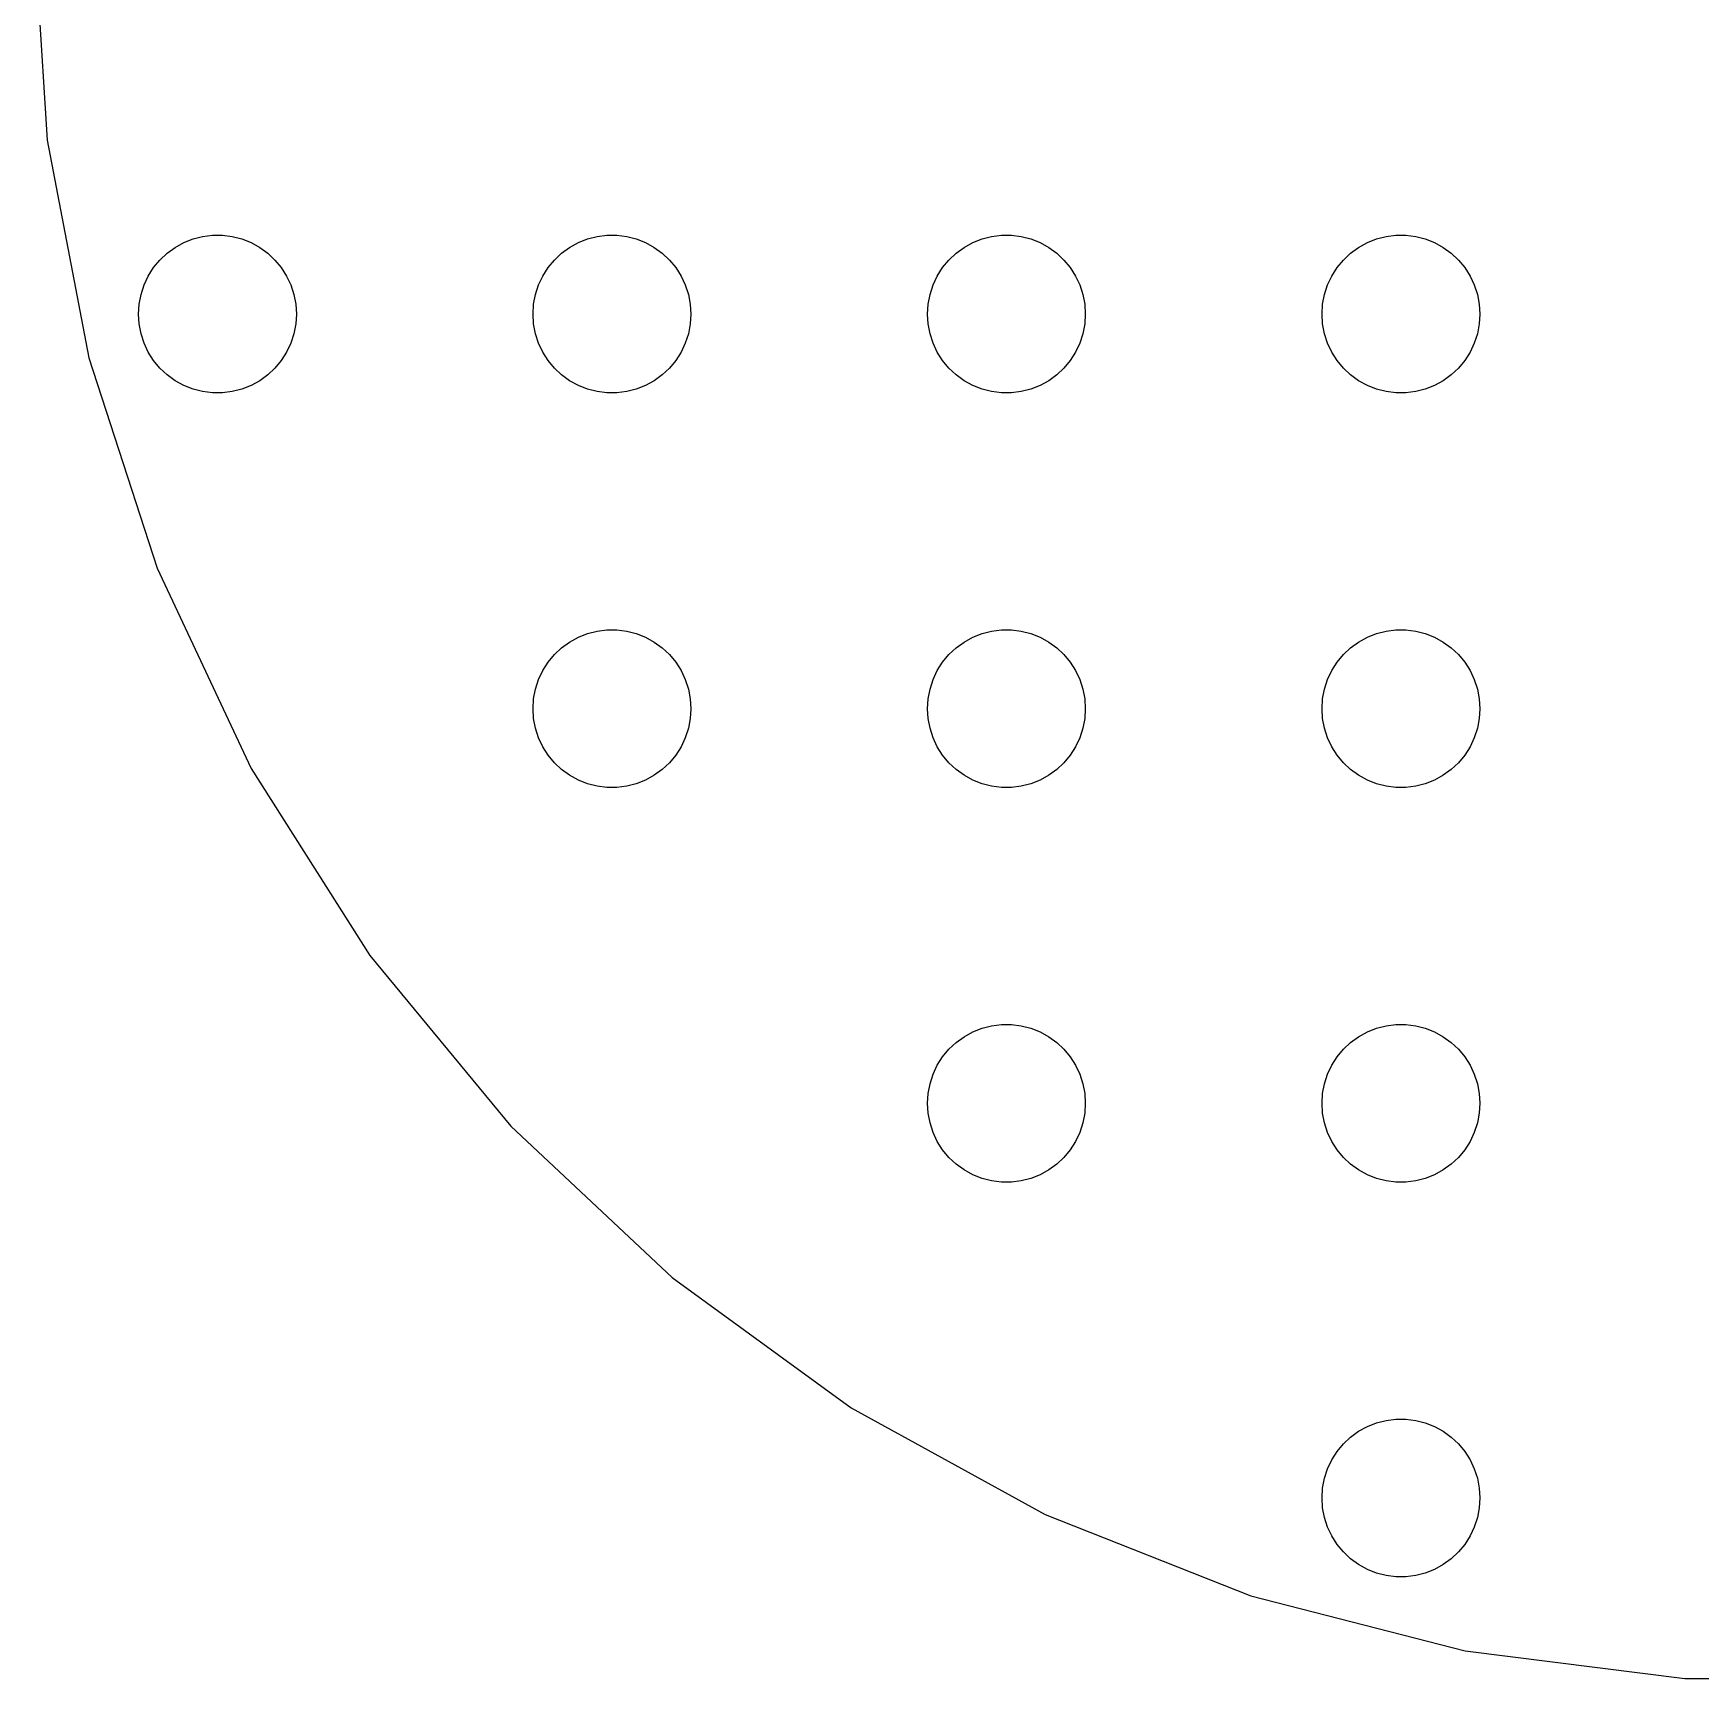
# Model space of a CAD drawing. Header units: metres. Extents: x -67 to 67, y -67 to 67.
# Drawn here: x -67 to -3.6, y -66.9 to -4.3 of the extents above; entities that cross this region are included whole.
import ezdxf

# ---------------------------------------------------------------- set-up
doc = ezdxf.new("R2010")
doc.units = ezdxf.units.M

msp = doc.modelspace()

# ---------------------------------------------------------------- linework, layer by layer
for p, q in [((-67, 0), (-66.4717, -8.39732)), ((-66.4717, -8.39732), (-64.8951, -16.6622)), ((-60.5621, -12.0531), (-60.1884, -12.0059)), ((-60.1884, -12.0059), (-59.8116, -12.0059)), ((-59.8116, -12.0059), (-59.4379, -12.0531)), ((-45.5621, -12.0531), (-45.1884, -12.0059)), ((-45.1884, -12.0059), (-44.8116, -12.0059)), ((-44.8116, -12.0059), (-44.4379, -12.0531)), ((-30.5621, -12.0531), (-30.1884, -12.0059)), ((-30.1884, -12.0059), (-29.8116, -12.0059)), ((-29.8116, -12.0059), (-29.4379, -12.0531)), ((-15.5621, -12.0531), (-15.1884, -12.0059)), ((-15.1884, -12.0059), (-14.8116, -12.0059)), ((-14.8116, -12.0059), (-14.4379, -12.0531)), ((-61.9123, -12.6884), (-61.6075, -12.467)), ((-61.6075, -12.467), (-61.2773, -12.2855)), ((-61.2773, -12.2855), (-60.927, -12.1468)), ((-60.927, -12.1468), (-60.5621, -12.0531)), ((-59.4379, -12.0531), (-59.0729, -12.1468)), ((-59.0729, -12.1468), (-58.7227, -12.2855)), ((-58.7227, -12.2855), (-58.3925, -12.467)), ((-58.3925, -12.467), (-58.0877, -12.6884)), ((-46.9123, -12.6884), (-46.6075, -12.467)), ((-46.6075, -12.467), (-46.2773, -12.2855)), ((-46.2773, -12.2855), (-45.927, -12.1468)), ((-45.927, -12.1468), (-45.5621, -12.0531)), ((-44.4379, -12.0531), (-44.0729, -12.1468)), ((-44.0729, -12.1468), (-43.7227, -12.2855)), ((-43.7227, -12.2855), (-43.3925, -12.467)), ((-43.3925, -12.467), (-43.0877, -12.6884)), ((-31.9123, -12.6884), (-31.6075, -12.467)), ((-31.6075, -12.467), (-31.2773, -12.2855)), ((-31.2773, -12.2855), (-30.927, -12.1468)), ((-30.927, -12.1468), (-30.5621, -12.0531)), ((-29.4379, -12.0531), (-29.0729, -12.1468)), ((-29.0729, -12.1468), (-28.7227, -12.2855)), ((-28.7227, -12.2855), (-28.3925, -12.467)), ((-28.3925, -12.467), (-28.0877, -12.6884)), ((-16.9123, -12.6884), (-16.6075, -12.467)), ((-16.6075, -12.467), (-16.2773, -12.2855)), ((-16.2773, -12.2855), (-15.927, -12.1468)), ((-15.927, -12.1468), (-15.5621, -12.0531)), ((-14.4379, -12.0531), (-14.0729, -12.1468)), ((-14.0729, -12.1468), (-13.7227, -12.2855)), ((-13.7227, -12.2855), (-13.3925, -12.467)), ((-13.3925, -12.467), (-13.0877, -12.6884)), ((-62.6289, -13.5547), (-62.427, -13.2366)), ((-62.427, -13.2366), (-62.1869, -12.9464)), ((-62.1869, -12.9464), (-61.9123, -12.6884)), ((-58.0877, -12.6884), (-57.8131, -12.9464)), ((-57.8131, -12.9464), (-57.5729, -13.2366)), ((-57.5729, -13.2366), (-57.3711, -13.5547)), ((-47.6289, -13.5547), (-47.427, -13.2366)), ((-47.427, -13.2366), (-47.1869, -12.9464)), ((-47.1869, -12.9464), (-46.9123, -12.6884)), ((-43.0877, -12.6884), (-42.8131, -12.9464)), ((-42.8131, -12.9464), (-42.5729, -13.2366)), ((-42.5729, -13.2366), (-42.3711, -13.5547)), ((-32.6289, -13.5547), (-32.427, -13.2366)), ((-32.427, -13.2366), (-32.1869, -12.9464)), ((-32.1869, -12.9464), (-31.9123, -12.6884)), ((-28.0877, -12.6884), (-27.8131, -12.9464)), ((-27.8131, -12.9464), (-27.5729, -13.2366)), ((-27.5729, -13.2366), (-27.3711, -13.5547)), ((-17.6289, -13.5547), (-17.427, -13.2366)), ((-17.427, -13.2366), (-17.1869, -12.9464)), ((-17.1869, -12.9464), (-16.9123, -12.6884)), ((-13.0877, -12.6884), (-12.8131, -12.9464)), ((-12.8131, -12.9464), (-12.5729, -13.2366)), ((-12.5729, -13.2366), (-12.3711, -13.5547)), ((-62.9057, -14.2539), (-62.7893, -13.8956)), ((-62.7893, -13.8956), (-62.6289, -13.5547)), ((-57.3711, -13.5547), (-57.2107, -13.8956)), ((-57.2107, -13.8956), (-57.0942, -14.2539)), ((-47.9057, -14.2539), (-47.7893, -13.8956)), ((-47.7893, -13.8956), (-47.6289, -13.5547)), ((-42.3711, -13.5547), (-42.2107, -13.8956)), ((-42.2107, -13.8956), (-42.0942, -14.2539)), ((-32.9057, -14.2539), (-32.7893, -13.8956)), ((-32.7893, -13.8956), (-32.6289, -13.5547)), ((-27.3711, -13.5547), (-27.2107, -13.8956)), ((-27.2107, -13.8956), (-27.0942, -14.2539)), ((-17.9057, -14.2539), (-17.7893, -13.8956)), ((-17.7893, -13.8956), (-17.6289, -13.5547)), ((-12.3711, -13.5547), (-12.2107, -13.8956)), ((-12.2107, -13.8956), (-12.0942, -14.2539)), ((-62.9763, -14.624), (-62.9057, -14.2539)), ((-57.0942, -14.2539), (-57.0237, -14.624)), ((-47.9763, -14.624), (-47.9057, -14.2539)), ((-42.0942, -14.2539), (-42.0237, -14.624)), ((-32.9763, -14.624), (-32.9057, -14.2539)), ((-27.0942, -14.2539), (-27.0237, -14.624)), ((-17.9763, -14.624), (-17.9057, -14.2539)), ((-12.0942, -14.2539), (-12.0237, -14.624)), ((-63, -15), (-62.9763, -14.624)), ((-62.9763, -15.376), (-63, -15)), ((-57.0237, -14.624), (-57, -15)), ((-57, -15), (-57.0237, -15.376)), ((-48, -15), (-47.9763, -14.624)), ((-47.9763, -15.376), (-48, -15)), ((-42.0237, -14.624), (-42, -15)), ((-42, -15), (-42.0237, -15.376)), ((-33, -15), (-32.9763, -14.624)), ((-32.9763, -15.376), (-33, -15)), ((-27.0237, -14.624), (-27, -15)), ((-27, -15), (-27.0237, -15.376)), ((-18, -15), (-17.9763, -14.624)), ((-17.9763, -15.376), (-18, -15)), ((-12.0237, -14.624), (-12, -15)), ((-12, -15), (-12.0237, -15.376)), ((-62.9057, -15.7461), (-62.9763, -15.376)), ((-62.7893, -16.1044), (-62.9057, -15.7461)), ((-57.0942, -15.7461), (-57.2107, -16.1044)), ((-57.0237, -15.376), (-57.0942, -15.7461)), ((-47.9057, -15.7461), (-47.9763, -15.376)), ((-47.7893, -16.1044), (-47.9057, -15.7461)), ((-42.0942, -15.7461), (-42.2107, -16.1044)), ((-42.0237, -15.376), (-42.0942, -15.7461)), ((-32.9057, -15.7461), (-32.9763, -15.376)), ((-32.7893, -16.1044), (-32.9057, -15.7461)), ((-27.0942, -15.7461), (-27.2107, -16.1044)), ((-27.0237, -15.376), (-27.0942, -15.7461)), ((-17.9057, -15.7461), (-17.9763, -15.376)), ((-17.7893, -16.1044), (-17.9057, -15.7461)), ((-12.0942, -15.7461), (-12.2107, -16.1044)), ((-12.0237, -15.376), (-12.0942, -15.7461)), ((-62.6289, -16.4453), (-62.7893, -16.1044)), ((-62.427, -16.7634), (-62.6289, -16.4453)), ((-57.3711, -16.4453), (-57.5729, -16.7634)), ((-57.2107, -16.1044), (-57.3711, -16.4453)), ((-47.6289, -16.4453), (-47.7893, -16.1044)), ((-47.427, -16.7634), (-47.6289, -16.4453)), ((-42.3711, -16.4453), (-42.5729, -16.7634)), ((-42.2107, -16.1044), (-42.3711, -16.4453)), ((-32.6289, -16.4453), (-32.7893, -16.1044)), ((-32.427, -16.7634), (-32.6289, -16.4453)), ((-27.3711, -16.4453), (-27.5729, -16.7634)), ((-27.2107, -16.1044), (-27.3711, -16.4453)), ((-17.6289, -16.4453), (-17.7893, -16.1044)), ((-17.427, -16.7634), (-17.6289, -16.4453)), ((-12.3711, -16.4453), (-12.5729, -16.7634)), ((-12.2107, -16.1044), (-12.3711, -16.4453)), ((-64.8951, -16.6622), (-62.295, -24.6643)), ((-62.1869, -17.0536), (-62.427, -16.7634)), ((-61.9123, -17.3115), (-62.1869, -17.0536)), ((-57.8131, -17.0536), (-58.0877, -17.3115)), ((-57.5729, -16.7634), (-57.8131, -17.0536)), ((-47.1869, -17.0536), (-47.427, -16.7634)), ((-46.9123, -17.3115), (-47.1869, -17.0536)), ((-42.8131, -17.0536), (-43.0877, -17.3115)), ((-42.5729, -16.7634), (-42.8131, -17.0536)), ((-32.1869, -17.0536), (-32.427, -16.7634)), ((-31.9123, -17.3115), (-32.1869, -17.0536)), ((-27.8131, -17.0536), (-28.0877, -17.3115)), ((-27.5729, -16.7634), (-27.8131, -17.0536)), ((-17.1869, -17.0536), (-17.427, -16.7634)), ((-16.9123, -17.3115), (-17.1869, -17.0536)), ((-12.8131, -17.0536), (-13.0877, -17.3115)), ((-12.5729, -16.7634), (-12.8131, -17.0536)), ((-61.6075, -17.533), (-61.9123, -17.3115)), ((-61.2773, -17.7145), (-61.6075, -17.533)), ((-60.927, -17.8532), (-61.2773, -17.7145)), ((-58.7227, -17.7145), (-59.0729, -17.8532)), ((-58.3925, -17.533), (-58.7227, -17.7145)), ((-58.0877, -17.3115), (-58.3925, -17.533)), ((-46.6075, -17.533), (-46.9123, -17.3115)), ((-46.2773, -17.7145), (-46.6075, -17.533)), ((-45.927, -17.8532), (-46.2773, -17.7145)), ((-43.7227, -17.7145), (-44.0729, -17.8532)), ((-43.3925, -17.533), (-43.7227, -17.7145)), ((-43.0877, -17.3115), (-43.3925, -17.533)), ((-31.6075, -17.533), (-31.9123, -17.3115)), ((-31.2773, -17.7145), (-31.6075, -17.533)), ((-30.927, -17.8532), (-31.2773, -17.7145)), ((-28.7227, -17.7145), (-29.0729, -17.8532)), ((-28.3925, -17.533), (-28.7227, -17.7145)), ((-28.0877, -17.3115), (-28.3925, -17.533)), ((-16.6075, -17.533), (-16.9123, -17.3115)), ((-16.2773, -17.7145), (-16.6075, -17.533)), ((-15.927, -17.8532), (-16.2773, -17.7145)), ((-13.7227, -17.7145), (-14.0729, -17.8532)), ((-13.3925, -17.533), (-13.7227, -17.7145)), ((-13.0877, -17.3115), (-13.3925, -17.533)), ((-60.5621, -17.9469), (-60.927, -17.8532)), ((-60.1884, -17.9941), (-60.5621, -17.9469)), ((-59.8116, -17.9941), (-60.1884, -17.9941)), ((-59.4379, -17.9469), (-59.8116, -17.9941)), ((-59.0729, -17.8532), (-59.4379, -17.9469)), ((-45.5621, -17.9469), (-45.927, -17.8532)), ((-45.1884, -17.9941), (-45.5621, -17.9469)), ((-44.8116, -17.9941), (-45.1884, -17.9941)), ((-44.4379, -17.9469), (-44.8116, -17.9941)), ((-44.0729, -17.8532), (-44.4379, -17.9469)), ((-30.5621, -17.9469), (-30.927, -17.8532)), ((-30.1884, -17.9941), (-30.5621, -17.9469)), ((-29.8116, -17.9941), (-30.1884, -17.9941)), ((-29.4379, -17.9469), (-29.8116, -17.9941)), ((-29.0729, -17.8532), (-29.4379, -17.9469)), ((-15.5621, -17.9469), (-15.927, -17.8532)), ((-15.1884, -17.9941), (-15.5621, -17.9469)), ((-14.8116, -17.9941), (-15.1884, -17.9941)), ((-14.4379, -17.9469), (-14.8116, -17.9941)), ((-14.0729, -17.8532), (-14.4379, -17.9469)), ((-62.295, -24.6643), (-58.7125, -32.2775)), ((-46.2773, -27.2855), (-45.927, -27.1468)), ((-45.927, -27.1468), (-45.5621, -27.0531)), ((-45.5621, -27.0531), (-45.1884, -27.0059)), ((-45.1884, -27.0059), (-44.8116, -27.0059)), ((-44.8116, -27.0059), (-44.4379, -27.0531)), ((-44.4379, -27.0531), (-44.0729, -27.1468)), ((-44.0729, -27.1468), (-43.7227, -27.2855)), ((-31.2773, -27.2855), (-30.927, -27.1468)), ((-30.927, -27.1468), (-30.5621, -27.0531)), ((-30.5621, -27.0531), (-30.1884, -27.0059)), ((-30.1884, -27.0059), (-29.8116, -27.0059)), ((-29.8116, -27.0059), (-29.4379, -27.0531)), ((-29.4379, -27.0531), (-29.0729, -27.1468)), ((-29.0729, -27.1468), (-28.7227, -27.2855)), ((-16.2773, -27.2855), (-15.927, -27.1468)), ((-15.927, -27.1468), (-15.5621, -27.0531)), ((-15.5621, -27.0531), (-15.1884, -27.0059)), ((-15.1884, -27.0059), (-14.8116, -27.0059)), ((-14.8116, -27.0059), (-14.4379, -27.0531)), ((-14.4379, -27.0531), (-14.0729, -27.1468)), ((-14.0729, -27.1468), (-13.7227, -27.2855)), ((-47.1869, -27.9464), (-46.9123, -27.6884)), ((-46.9123, -27.6884), (-46.6075, -27.467)), ((-46.6075, -27.467), (-46.2773, -27.2855)), ((-43.7227, -27.2855), (-43.3925, -27.467)), ((-43.3925, -27.467), (-43.0877, -27.6884)), ((-43.0877, -27.6884), (-42.8131, -27.9464)), ((-32.1869, -27.9464), (-31.9123, -27.6884)), ((-31.9123, -27.6884), (-31.6075, -27.467)), ((-31.6075, -27.467), (-31.2773, -27.2855)), ((-28.7227, -27.2855), (-28.3925, -27.467)), ((-28.3925, -27.467), (-28.0877, -27.6884)), ((-28.0877, -27.6884), (-27.8131, -27.9464)), ((-17.1869, -27.9464), (-16.9123, -27.6884)), ((-16.9123, -27.6884), (-16.6075, -27.467)), ((-16.6075, -27.467), (-16.2773, -27.2855)), ((-13.7227, -27.2855), (-13.3925, -27.467)), ((-13.3925, -27.467), (-13.0877, -27.6884)), ((-13.0877, -27.6884), (-12.8131, -27.9464)), ((-47.6289, -28.5547), (-47.427, -28.2366)), ((-47.427, -28.2366), (-47.1869, -27.9464)), ((-42.8131, -27.9464), (-42.5729, -28.2366)), ((-42.5729, -28.2366), (-42.3711, -28.5547)), ((-32.6289, -28.5547), (-32.427, -28.2366)), ((-32.427, -28.2366), (-32.1869, -27.9464)), ((-27.8131, -27.9464), (-27.5729, -28.2366)), ((-27.5729, -28.2366), (-27.3711, -28.5547)), ((-17.6289, -28.5547), (-17.427, -28.2366)), ((-17.427, -28.2366), (-17.1869, -27.9464)), ((-12.8131, -27.9464), (-12.5729, -28.2366)), ((-12.5729, -28.2366), (-12.3711, -28.5547)), ((-47.9057, -29.2539), (-47.7893, -28.8956)), ((-47.7893, -28.8956), (-47.6289, -28.5547)), ((-42.3711, -28.5547), (-42.2107, -28.8956)), ((-42.2107, -28.8956), (-42.0942, -29.2539)), ((-32.9057, -29.2539), (-32.7893, -28.8956)), ((-32.7893, -28.8956), (-32.6289, -28.5547)), ((-27.3711, -28.5547), (-27.2107, -28.8956)), ((-27.2107, -28.8956), (-27.0942, -29.2539)), ((-17.9057, -29.2539), (-17.7893, -28.8956)), ((-17.7893, -28.8956), (-17.6289, -28.5547)), ((-12.3711, -28.5547), (-12.2107, -28.8956)), ((-12.2107, -28.8956), (-12.0942, -29.2539)), ((-48, -30), (-47.9763, -29.624)), ((-47.9763, -29.624), (-47.9057, -29.2539)), ((-42.0942, -29.2539), (-42.0237, -29.624)), ((-42.0237, -29.624), (-42, -30)), ((-33, -30), (-32.9763, -29.624)), ((-32.9763, -29.624), (-32.9057, -29.2539)), ((-27.0942, -29.2539), (-27.0237, -29.624)), ((-27.0237, -29.624), (-27, -30)), ((-18, -30), (-17.9763, -29.624)), ((-17.9763, -29.624), (-17.9057, -29.2539)), ((-12.0942, -29.2539), (-12.0237, -29.624)), ((-12.0237, -29.624), (-12, -30)), ((-47.9763, -30.376), (-48, -30)), ((-47.9057, -30.7461), (-47.9763, -30.376)), ((-42.0237, -30.376), (-42.0942, -30.7461)), ((-42, -30), (-42.0237, -30.376)), ((-32.9763, -30.376), (-33, -30)), ((-32.9057, -30.7461), (-32.9763, -30.376)), ((-27.0237, -30.376), (-27.0942, -30.7461)), ((-27, -30), (-27.0237, -30.376)), ((-17.9763, -30.376), (-18, -30)), ((-17.9057, -30.7461), (-17.9763, -30.376)), ((-12.0237, -30.376), (-12.0942, -30.7461)), ((-12, -30), (-12.0237, -30.376)), ((-47.7893, -31.1044), (-47.9057, -30.7461)), ((-42.0942, -30.7461), (-42.2107, -31.1044)), ((-32.7893, -31.1044), (-32.9057, -30.7461)), ((-27.0942, -30.7461), (-27.2107, -31.1044)), ((-17.7893, -31.1044), (-17.9057, -30.7461)), ((-12.0942, -30.7461), (-12.2107, -31.1044)), ((-47.6289, -31.4453), (-47.7893, -31.1044)), ((-47.427, -31.7634), (-47.6289, -31.4453)), ((-42.3711, -31.4453), (-42.5729, -31.7634)), ((-42.2107, -31.1044), (-42.3711, -31.4453)), ((-32.6289, -31.4453), (-32.7893, -31.1044)), ((-32.427, -31.7634), (-32.6289, -31.4453)), ((-27.3711, -31.4453), (-27.5729, -31.7634)), ((-27.2107, -31.1044), (-27.3711, -31.4453)), ((-17.6289, -31.4453), (-17.7893, -31.1044)), ((-17.427, -31.7634), (-17.6289, -31.4453)), ((-12.3711, -31.4453), (-12.5729, -31.7634)), ((-12.2107, -31.1044), (-12.3711, -31.4453)), ((-58.7125, -32.2775), (-54.2041, -39.3816)), ((-47.1869, -32.0536), (-47.427, -31.7634)), ((-46.9123, -32.3115), (-47.1869, -32.0536)), ((-46.6075, -32.533), (-46.9123, -32.3115)), ((-43.0877, -32.3115), (-43.3925, -32.533)), ((-42.8131, -32.0536), (-43.0877, -32.3115)), ((-42.5729, -31.7634), (-42.8131, -32.0536)), ((-32.1869, -32.0536), (-32.427, -31.7634)), ((-31.9123, -32.3115), (-32.1869, -32.0536)), ((-31.6075, -32.533), (-31.9123, -32.3115)), ((-28.0877, -32.3115), (-28.3925, -32.533)), ((-27.8131, -32.0536), (-28.0877, -32.3115)), ((-27.5729, -31.7634), (-27.8131, -32.0536)), ((-17.1869, -32.0536), (-17.427, -31.7634)), ((-16.9123, -32.3115), (-17.1869, -32.0536)), ((-16.6075, -32.533), (-16.9123, -32.3115)), ((-13.0877, -32.3115), (-13.3925, -32.533)), ((-12.8131, -32.0536), (-13.0877, -32.3115)), ((-12.5729, -31.7634), (-12.8131, -32.0536)), ((-46.2773, -32.7145), (-46.6075, -32.533)), ((-45.927, -32.8532), (-46.2773, -32.7145)), ((-45.5621, -32.9469), (-45.927, -32.8532)), ((-45.1884, -32.9941), (-45.5621, -32.9469)), ((-44.4379, -32.9469), (-44.8116, -32.9941)), ((-44.0729, -32.8532), (-44.4379, -32.9469)), ((-43.7227, -32.7145), (-44.0729, -32.8532)), ((-43.3925, -32.533), (-43.7227, -32.7145)), ((-31.2773, -32.7145), (-31.6075, -32.533)), ((-30.927, -32.8532), (-31.2773, -32.7145)), ((-30.5621, -32.9469), (-30.927, -32.8532)), ((-30.1884, -32.9941), (-30.5621, -32.9469)), ((-29.4379, -32.9469), (-29.8116, -32.9941)), ((-29.0729, -32.8532), (-29.4379, -32.9469)), ((-28.7227, -32.7145), (-29.0729, -32.8532)), ((-28.3925, -32.533), (-28.7227, -32.7145)), ((-16.2773, -32.7145), (-16.6075, -32.533)), ((-15.927, -32.8532), (-16.2773, -32.7145)), ((-15.5621, -32.9469), (-15.927, -32.8532)), ((-15.1884, -32.9941), (-15.5621, -32.9469)), ((-14.4379, -32.9469), (-14.8116, -32.9941)), ((-14.0729, -32.8532), (-14.4379, -32.9469)), ((-13.7227, -32.7145), (-14.0729, -32.8532)), ((-13.3925, -32.533), (-13.7227, -32.7145)), ((-44.8116, -32.9941), (-45.1884, -32.9941)), ((-29.8116, -32.9941), (-30.1884, -32.9941)), ((-14.8116, -32.9941), (-15.1884, -32.9941)), ((-54.2041, -39.3816), (-48.8409, -45.8647)), ((-31.9123, -42.6885), (-31.6075, -42.467)), ((-31.6075, -42.467), (-31.2773, -42.2855)), ((-31.2773, -42.2855), (-30.927, -42.1468)), ((-30.927, -42.1468), (-30.5621, -42.0531)), ((-30.5621, -42.0531), (-30.1884, -42.0059)), ((-30.1884, -42.0059), (-29.8116, -42.0059)), ((-29.8116, -42.0059), (-29.4379, -42.0531)), ((-29.4379, -42.0531), (-29.0729, -42.1468)), ((-29.0729, -42.1468), (-28.7227, -42.2855)), ((-28.7227, -42.2855), (-28.3925, -42.467)), ((-28.3925, -42.467), (-28.0877, -42.6885)), ((-16.9123, -42.6885), (-16.6075, -42.467)), ((-16.6075, -42.467), (-16.2773, -42.2855)), ((-16.2773, -42.2855), (-15.927, -42.1468)), ((-15.927, -42.1468), (-15.5621, -42.0531)), ((-15.5621, -42.0531), (-15.1884, -42.0059)), ((-15.1884, -42.0059), (-14.8116, -42.0059)), ((-14.8116, -42.0059), (-14.4379, -42.0531)), ((-14.4379, -42.0531), (-14.0729, -42.1468)), ((-14.0729, -42.1468), (-13.7227, -42.2855)), ((-13.7227, -42.2855), (-13.3925, -42.467)), ((-13.3925, -42.467), (-13.0877, -42.6885)), ((-32.427, -43.2366), (-32.1869, -42.9464)), ((-32.1869, -42.9464), (-31.9123, -42.6885)), ((-28.0877, -42.6885), (-27.8131, -42.9464)), ((-27.8131, -42.9464), (-27.5729, -43.2366)), ((-17.427, -43.2366), (-17.1869, -42.9464)), ((-17.1869, -42.9464), (-16.9123, -42.6885)), ((-13.0877, -42.6885), (-12.8131, -42.9464)), ((-12.8131, -42.9464), (-12.5729, -43.2366)), ((-32.7893, -43.8956), (-32.6289, -43.5547)), ((-32.6289, -43.5547), (-32.427, -43.2366)), ((-27.5729, -43.2366), (-27.3711, -43.5547)), ((-27.3711, -43.5547), (-27.2107, -43.8956)), ((-17.7893, -43.8956), (-17.6289, -43.5547)), ((-17.6289, -43.5547), (-17.427, -43.2366)), ((-12.5729, -43.2366), (-12.3711, -43.5547)), ((-12.3711, -43.5547), (-12.2107, -43.8956)), ((-32.9763, -44.624), (-32.9057, -44.2539)), ((-32.9057, -44.2539), (-32.7893, -43.8956)), ((-27.2107, -43.8956), (-27.0942, -44.2539)), ((-27.0942, -44.2539), (-27.0237, -44.624)), ((-17.9763, -44.624), (-17.9057, -44.2539)), ((-17.9057, -44.2539), (-17.7893, -43.8956)), ((-12.2107, -43.8956), (-12.0942, -44.2539)), ((-12.0942, -44.2539), (-12.0237, -44.624)), ((-33, -45), (-32.9763, -44.624)), ((-32.9763, -45.376), (-33, -45)), ((-27.0237, -44.624), (-27, -45)), ((-27, -45), (-27.0237, -45.376)), ((-18, -45), (-17.9763, -44.624)), ((-17.9763, -45.376), (-18, -45)), ((-12.0237, -44.624), (-12, -45)), ((-12, -45), (-12.0237, -45.376)), ((-32.9057, -45.7461), (-32.9763, -45.376)), ((-27.0237, -45.376), (-27.0942, -45.7461)), ((-17.9057, -45.7461), (-17.9763, -45.376)), ((-12.0237, -45.376), (-12.0942, -45.7461)), ((-48.8409, -45.8647), (-42.7074, -51.6244)), ((-32.7893, -46.1044), (-32.9057, -45.7461)), ((-32.6289, -46.4453), (-32.7893, -46.1044)), ((-27.2107, -46.1044), (-27.3711, -46.4453)), ((-27.0942, -45.7461), (-27.2107, -46.1044)), ((-17.7893, -46.1044), (-17.9057, -45.7461)), ((-17.6289, -46.4453), (-17.7893, -46.1044)), ((-12.2107, -46.1044), (-12.3711, -46.4453)), ((-12.0942, -45.7461), (-12.2107, -46.1044)), ((-32.427, -46.7634), (-32.6289, -46.4453)), ((-32.1869, -47.0536), (-32.427, -46.7634)), ((-27.5729, -46.7634), (-27.8131, -47.0536)), ((-27.3711, -46.4453), (-27.5729, -46.7634)), ((-17.427, -46.7634), (-17.6289, -46.4453)), ((-17.1869, -47.0536), (-17.427, -46.7634)), ((-12.5729, -46.7634), (-12.8131, -47.0536)), ((-12.3711, -46.4453), (-12.5729, -46.7634)), ((-31.9123, -47.3115), (-32.1869, -47.0536)), ((-31.6075, -47.533), (-31.9123, -47.3115)), ((-31.2773, -47.7145), (-31.6075, -47.533)), ((-28.3925, -47.533), (-28.7227, -47.7145)), ((-28.0877, -47.3115), (-28.3925, -47.533)), ((-27.8131, -47.0536), (-28.0877, -47.3115)), ((-16.9123, -47.3115), (-17.1869, -47.0536)), ((-16.6075, -47.533), (-16.9123, -47.3115)), ((-16.2773, -47.7145), (-16.6075, -47.533)), ((-13.3925, -47.533), (-13.7227, -47.7145)), ((-13.0877, -47.3115), (-13.3925, -47.533)), ((-12.8131, -47.0536), (-13.0877, -47.3115)), ((-30.927, -47.8532), (-31.2773, -47.7145)), ((-30.5621, -47.9469), (-30.927, -47.8532)), ((-30.1884, -47.9941), (-30.5621, -47.9469)), ((-29.8116, -47.9941), (-30.1884, -47.9941)), ((-29.4379, -47.9469), (-29.8116, -47.9941)), ((-29.0729, -47.8532), (-29.4379, -47.9469)), ((-28.7227, -47.7145), (-29.0729, -47.8532)), ((-15.927, -47.8532), (-16.2773, -47.7145)), ((-15.5621, -47.9469), (-15.927, -47.8532)), ((-15.1884, -47.9941), (-15.5621, -47.9469)), ((-14.8116, -47.9941), (-15.1884, -47.9941)), ((-14.4379, -47.9469), (-14.8116, -47.9941)), ((-14.0729, -47.8532), (-14.4379, -47.9469)), ((-13.7227, -47.7145), (-14.0729, -47.8532)), ((-42.7074, -51.6244), (-35.9004, -56.57)), ((-35.9004, -56.57), (-28.5272, -60.6234)), ((-15.927, -57.1468), (-15.5621, -57.0531)), ((-15.5621, -57.0531), (-15.1884, -57.0059)), ((-15.1884, -57.0059), (-14.8116, -57.0059)), ((-14.8116, -57.0059), (-14.4379, -57.0531)), ((-14.4379, -57.0531), (-14.0729, -57.1468)), ((-17.1869, -57.9464), (-16.9123, -57.6885)), ((-16.9123, -57.6885), (-16.6075, -57.467)), ((-16.6075, -57.467), (-16.2773, -57.2855)), ((-16.2773, -57.2855), (-15.927, -57.1468)), ((-14.0729, -57.1468), (-13.7227, -57.2855)), ((-13.7227, -57.2855), (-13.3925, -57.467)), ((-13.3925, -57.467), (-13.0877, -57.6885)), ((-13.0877, -57.6885), (-12.8131, -57.9464)), ((-17.6289, -58.5547), (-17.427, -58.2366)), ((-17.427, -58.2366), (-17.1869, -57.9464)), ((-12.8131, -57.9464), (-12.5729, -58.2366)), ((-12.5729, -58.2366), (-12.3711, -58.5547)), ((-17.9057, -59.2539), (-17.7893, -58.8956)), ((-17.7893, -58.8956), (-17.6289, -58.5547)), ((-12.3711, -58.5547), (-12.2107, -58.8956)), ((-12.2107, -58.8956), (-12.0942, -59.2539)), ((-17.9763, -59.624), (-17.9057, -59.2539)), ((-12.0942, -59.2539), (-12.0237, -59.624)), ((-18, -60), (-17.9763, -59.624)), ((-17.9763, -60.376), (-18, -60)), ((-12.0237, -59.624), (-12, -60)), ((-12, -60), (-12.0237, -60.376)), ((-28.5272, -60.6234), (-20.7041, -63.7208)), ((-17.9057, -60.7461), (-17.9763, -60.376)), ((-17.7893, -61.1044), (-17.9057, -60.7461)), ((-12.0942, -60.7461), (-12.2107, -61.1044)), ((-12.0237, -60.376), (-12.0942, -60.7461)), ((-17.6289, -61.4453), (-17.7893, -61.1044)), ((-17.427, -61.7634), (-17.6289, -61.4453)), ((-12.3711, -61.4453), (-12.5729, -61.7634)), ((-12.2107, -61.1044), (-12.3711, -61.4453)), ((-17.1869, -62.0536), (-17.427, -61.7634)), ((-16.9123, -62.3115), (-17.1869, -62.0536)), ((-12.8131, -62.0536), (-13.0877, -62.3115)), ((-12.5729, -61.7634), (-12.8131, -62.0536)), ((-16.6075, -62.533), (-16.9123, -62.3115)), ((-16.2773, -62.7145), (-16.6075, -62.533)), ((-15.927, -62.8532), (-16.2773, -62.7145)), ((-13.7227, -62.7145), (-14.0729, -62.8532)), ((-13.3925, -62.533), (-13.7227, -62.7145)), ((-13.0877, -62.3115), (-13.3925, -62.533)), ((-15.5621, -62.9469), (-15.927, -62.8532)), ((-15.1884, -62.9941), (-15.5621, -62.9469)), ((-14.8116, -62.9941), (-15.1884, -62.9941)), ((-14.4379, -62.9469), (-14.8116, -62.9941)), ((-14.0729, -62.8532), (-14.4379, -62.9469)), ((-20.7041, -63.7208), (-12.5545, -65.8132)), ((-12.5545, -65.8132), (-4.20695, -66.8678)), ((-4.20695, -66.8678), (4.20695, -66.8678))]:
    msp.add_line(p, q)

doc.saveas('drawing.dxf')
